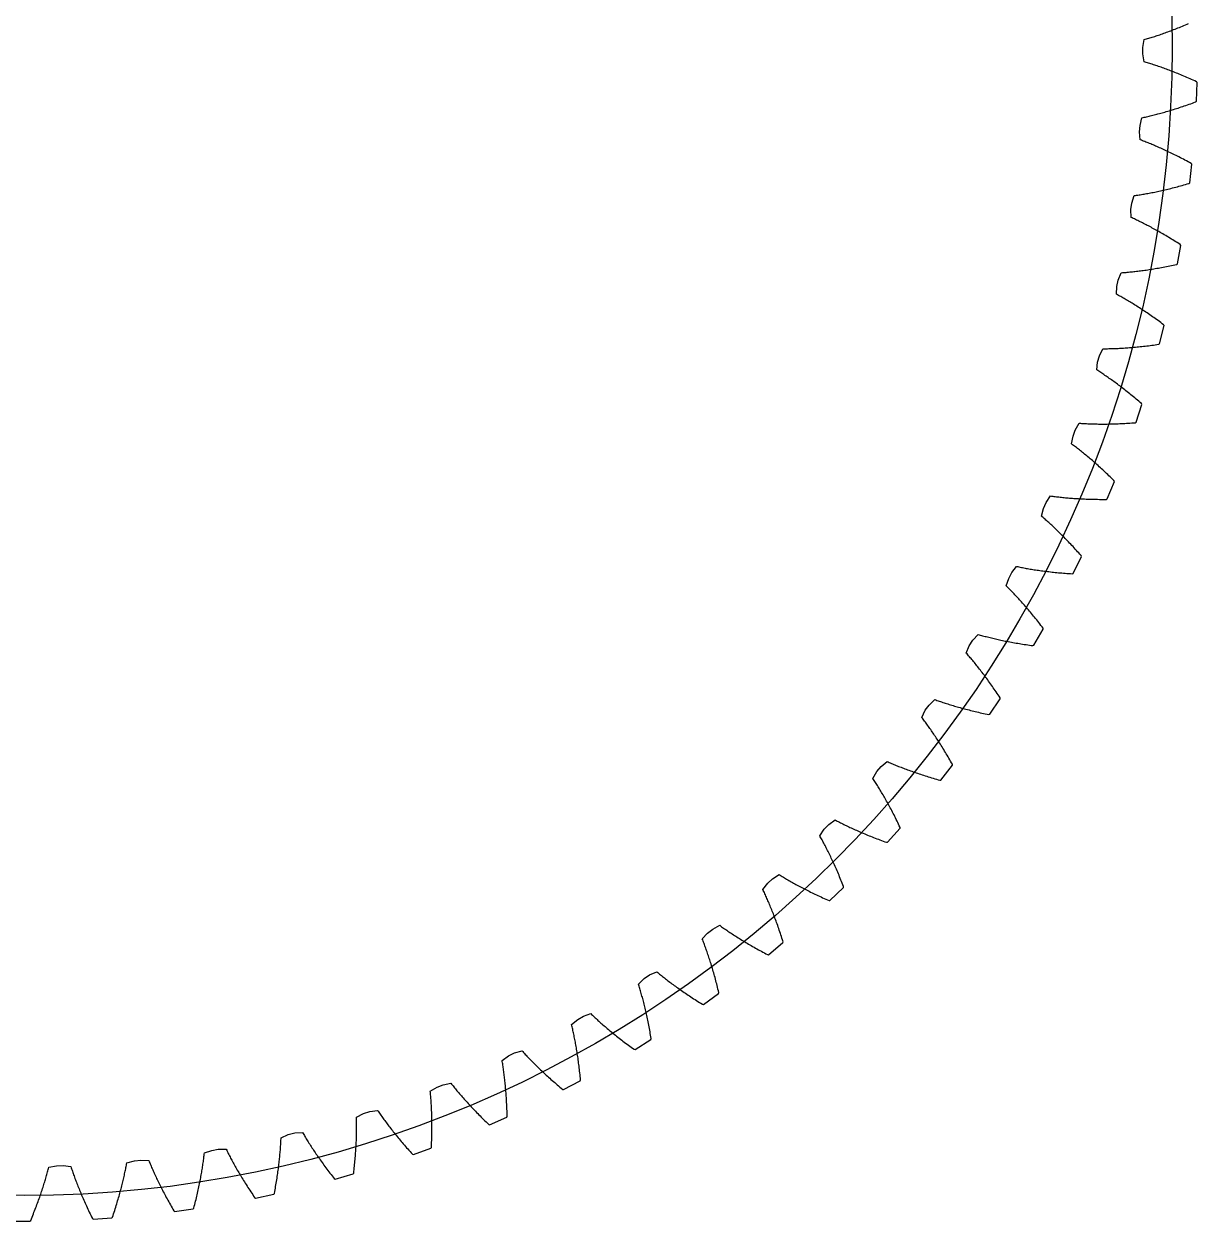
# Model space of a CAD drawing. Extents: x -54 to 54, y 163 to 271.
# Drawn here: x 0 to 54.1, y 162.7 to 217.8 of the extents above; entities that cross this region are included whole.
import ezdxf

# ---------------------------------------------------------------- set-up
doc = ezdxf.new("R2010")
doc.units = 0
doc.layers.get('0').update_dxf_attribs({"linetype": 'CONTINUOUS'})

msp = doc.modelspace()

# ---------------------------------------------------------------- linework, layer by layer
for points in [[(51.564, 216.747), (51.627, 217.105), (51.679, 217.12), (51.731, 217.135), (51.785, 217.151), (51.839, 217.168), (51.894, 217.184), (51.949, 217.201), (52.005, 217.219), (52.062, 217.237), (52.119, 217.256), (52.177, 217.274), (52.236, 217.294), (52.295, 217.314), (52.355, 217.334), (52.415, 217.355), (52.476, 217.376), (52.538, 217.398), (52.6, 217.42), (52.663, 217.443), (52.727, 217.466), (52.791, 217.49), (52.856, 217.514), (52.921, 217.539), (52.987, 217.565), (53.054, 217.59), (53.121, 217.617), (53.189, 217.644), (53.257, 217.671), (53.326, 217.699), (53.396, 217.728), (53.466, 217.757), (53.536, 217.787), (53.608, 217.817), (53.679, 217.848)], [(-0.59, 162.657), (0.275, 162.655), (0.307, 162.686), (0.338, 162.761), (0.369, 162.836), (0.4, 162.911), (0.43, 162.985), (0.459, 163.058), (0.488, 163.131), (0.516, 163.203), (0.544, 163.274), (0.571, 163.345), (0.597, 163.416), (0.623, 163.485), (0.649, 163.555), (0.674, 163.623), (0.698, 163.691), (0.722, 163.758), (0.745, 163.825), (0.768, 163.891), (0.791, 163.957), (0.813, 164.021), (0.834, 164.086), (0.855, 164.149), (0.875, 164.212), (0.895, 164.274), (0.915, 164.336), (0.934, 164.397), (0.952, 164.458), (0.971, 164.517), (0.988, 164.577), (1.006, 164.635), (1.022, 164.693), (1.039, 164.75), (1.055, 164.806), (1.07, 164.862), (1.085, 164.918), (1.1, 164.972), (1.115, 165.026), (1.128, 165.079), (1.142, 165.132), (1.498, 165.204), (1.8, 165.214), (2.16, 165.164), (2.177, 165.113), (2.194, 165.06), (2.212, 165.008), (2.23, 164.954), (2.249, 164.9), (2.268, 164.845), (2.287, 164.79), (2.307, 164.734), (2.328, 164.677), (2.349, 164.62), (2.37, 164.562), (2.392, 164.504), (2.415, 164.445), (2.438, 164.385), (2.461, 164.325), (2.485, 164.264), (2.509, 164.202), (2.534, 164.14), (2.56, 164.077), (2.586, 164.014), (2.612, 163.95), (2.639, 163.886), (2.667, 163.821), (2.695, 163.755), (2.724, 163.689), (2.753, 163.622), (2.783, 163.554), (2.813, 163.487), (2.844, 163.418), (2.876, 163.349), (2.908, 163.279), (2.941, 163.209), (2.974, 163.139), (3.008, 163.067), (3.043, 162.995), (3.078, 162.923), (3.113, 162.85), (3.15, 162.777), (3.184, 162.748), (4.047, 162.806), (4.077, 162.839), (4.103, 162.917), (4.129, 162.994), (4.154, 163.07), (4.179, 163.146), (4.203, 163.221), (4.227, 163.295), (4.25, 163.369), (4.272, 163.443), (4.294, 163.515), (4.316, 163.587), (4.337, 163.659), (4.358, 163.729), (4.378, 163.799), (4.397, 163.869), (4.416, 163.938), (4.435, 164.006), (4.453, 164.073), (4.471, 164.14), (4.488, 164.206), (4.505, 164.272), (4.522, 164.337), (4.538, 164.401), (4.553, 164.465), (4.569, 164.528), (4.583, 164.59), (4.598, 164.651), (4.612, 164.712), (4.625, 164.773), (4.638, 164.832), (4.651, 164.891), (4.663, 164.949), (4.675, 165.007), (4.687, 165.063), (4.698, 165.119), (4.709, 165.175), (4.72, 165.23), (4.73, 165.284), (4.74, 165.337), (5.09, 165.434), (5.39, 165.465), (5.753, 165.44), (5.773, 165.39), (5.794, 165.339), (5.816, 165.288), (5.838, 165.236), (5.86, 165.183), (5.883, 165.13), (5.906, 165.076), (5.93, 165.022), (5.954, 164.966), (5.979, 164.911), (6.005, 164.855), (6.031, 164.798), (6.057, 164.74), (6.084, 164.682), (6.112, 164.624), (6.14, 164.565), (6.169, 164.505), (6.198, 164.445), (6.228, 164.384), (6.258, 164.323), (6.289, 164.261), (6.32, 164.198), (6.353, 164.135), (6.385, 164.072), (6.418, 164.008), (6.452, 163.943), (6.487, 163.878), (6.522, 163.813), (6.558, 163.746), (6.594, 163.68), (6.631, 163.612), (6.668, 163.545), (6.706, 163.477), (6.745, 163.408), (6.785, 163.339), (6.825, 163.269), (6.865, 163.199), (6.907, 163.128), (6.943, 163.102), (7.8, 163.219), (7.828, 163.255), (7.849, 163.334), (7.869, 163.412), (7.889, 163.49), (7.908, 163.568), (7.927, 163.644), (7.945, 163.72), (7.963, 163.796), (7.98, 163.87), (7.997, 163.944), (8.014, 164.018), (8.03, 164.09), (8.045, 164.162), (8.06, 164.234), (8.075, 164.304), (8.089, 164.374), (8.103, 164.444), (8.117, 164.512), (8.13, 164.58), (8.143, 164.648), (8.155, 164.714), (8.167, 164.78), (8.178, 164.845), (8.189, 164.91), (8.2, 164.973), (8.21, 165.037), (8.22, 165.099), (8.23, 165.161), (8.239, 165.222), (8.248, 165.282), (8.257, 165.342), (8.265, 165.401), (8.273, 165.459), (8.281, 165.516), (8.288, 165.573), (8.295, 165.629), (8.302, 165.684), (8.308, 165.739), (8.314, 165.793), (8.657, 165.914), (8.954, 165.966), (9.318, 165.967), (9.342, 165.918), (9.366, 165.869), (9.391, 165.819), (9.417, 165.768), (9.443, 165.717), (9.469, 165.666), (9.496, 165.614), (9.524, 165.561), (9.552, 165.508), (9.581, 165.454), (9.61, 165.4), (9.64, 165.345), (9.67, 165.29), (9.701, 165.234), (9.733, 165.177), (9.765, 165.12), (9.798, 165.063), (9.831, 165.005), (9.865, 164.946), (9.9, 164.887), (9.935, 164.827), (9.971, 164.767), (10.007, 164.707), (10.044, 164.646), (10.082, 164.584), (10.12, 164.522), (10.159, 164.459), (10.198, 164.396), (10.239, 164.333), (10.28, 164.269), (10.321, 164.204), (10.363, 164.139), (10.406, 164.074), (10.45, 164.008), (10.494, 163.942), (10.539, 163.875), (10.584, 163.808), (10.63, 163.74), (10.668, 163.717), (11.515, 163.894), (11.54, 163.931), (11.555, 164.011), (11.57, 164.091), (11.584, 164.17), (11.598, 164.249), (11.612, 164.327), (11.625, 164.404), (11.637, 164.48), (11.649, 164.556), (11.661, 164.631), (11.672, 164.705), (11.683, 164.779), (11.694, 164.852), (11.704, 164.924), (11.714, 164.995), (11.723, 165.066), (11.732, 165.136), (11.741, 165.206), (11.749, 165.274), (11.757, 165.342), (11.765, 165.41), (11.772, 165.476), (11.779, 165.542), (11.785, 165.607), (11.792, 165.672), (11.798, 165.735), (11.803, 165.798), (11.809, 165.86), (11.814, 165.922), (11.818, 165.983), (11.823, 166.043), (11.827, 166.102), (11.831, 166.161), (11.834, 166.219), (11.838, 166.276), (11.841, 166.332), (11.844, 166.388), (11.846, 166.443), (11.848, 166.497), (12.182, 166.642), (12.475, 166.714), (12.838, 166.74), (12.865, 166.693), (12.893, 166.646), (12.921, 166.598), (12.95, 166.549), (12.979, 166.5), (13.009, 166.451), (13.04, 166.401), (13.071, 166.35), (13.103, 166.299), (13.135, 166.247), (13.168, 166.195), (13.202, 166.143), (13.236, 166.089), (13.271, 166.036), (13.306, 165.982), (13.343, 165.927), (13.379, 165.872), (13.417, 165.816), (13.455, 165.76), (13.493, 165.704), (13.532, 165.647), (13.572, 165.589), (13.613, 165.531), (13.654, 165.473), (13.696, 165.414), (13.738, 165.355), (13.782, 165.295), (13.825, 165.235), (13.87, 165.175), (13.915, 165.114), (13.961, 165.052), (14.008, 164.99), (14.055, 164.928), (14.103, 164.866), (14.152, 164.803), (14.201, 164.739), (14.251, 164.675), (14.302, 164.611), (14.341, 164.59), (15.174, 164.826), (15.196, 164.865), (15.206, 164.946), (15.215, 165.027), (15.224, 165.106), (15.232, 165.186), (15.24, 165.264), (15.247, 165.342), (15.255, 165.419), (15.261, 165.495), (15.268, 165.571), (15.274, 165.646), (15.28, 165.72), (15.285, 165.794), (15.29, 165.866), (15.295, 165.939), (15.3, 166.01), (15.304, 166.08), (15.307, 166.15), (15.311, 166.219), (15.314, 166.288), (15.317, 166.355), (15.32, 166.422), (15.322, 166.488), (15.324, 166.554), (15.326, 166.618), (15.327, 166.682), (15.329, 166.746), (15.329, 166.808), (15.33, 166.87), (15.331, 166.931), (15.331, 166.991), (15.331, 167.05), (15.331, 167.109), (15.33, 167.167), (15.329, 167.224), (15.329, 167.281), (15.328, 167.336), (15.326, 167.391), (15.325, 167.446), (15.647, 167.614), (15.935, 167.706), (16.294, 167.758), (16.325, 167.713), (16.356, 167.667), (16.388, 167.621), (16.42, 167.575), (16.453, 167.528), (16.486, 167.481), (16.52, 167.433), (16.555, 167.385), (16.59, 167.336), (16.626, 167.287), (16.662, 167.237), (16.7, 167.187), (16.738, 167.136), (16.776, 167.085), (16.815, 167.034), (16.855, 166.982), (16.895, 166.929), (16.937, 166.876), (16.978, 166.823), (17.021, 166.769), (17.064, 166.715), (17.108, 166.661), (17.152, 166.606), (17.197, 166.55), (17.243, 166.495), (17.29, 166.439), (17.337, 166.382), (17.385, 166.325), (17.434, 166.268), (17.483, 166.21), (17.533, 166.152), (17.584, 166.094), (17.635, 166.035), (17.688, 165.976), (17.741, 165.916), (17.794, 165.856), (17.849, 165.796), (17.904, 165.736), (17.945, 165.717), (18.758, 166.011), (18.778, 166.051), (18.782, 166.133), (18.786, 166.214), (18.789, 166.294), (18.791, 166.374), (18.794, 166.453), (18.796, 166.531), (18.798, 166.608), (18.799, 166.685), (18.801, 166.761), (18.801, 166.836), (18.802, 166.91), (18.802, 166.984), (18.802, 167.057), (18.802, 167.129), (18.801, 167.201), (18.801, 167.271), (18.799, 167.341), (18.798, 167.41), (18.796, 167.479), (18.795, 167.547), (18.792, 167.613), (18.79, 167.68), (18.788, 167.745), (18.785, 167.81), (18.782, 167.874), (18.779, 167.937), (18.775, 167.999), (18.772, 168.061), (18.768, 168.121), (18.764, 168.182), (18.76, 168.241), (18.756, 168.299), (18.751, 168.357), (18.746, 168.414), (18.742, 168.471), (18.737, 168.526), (18.731, 168.581), (18.726, 168.635), (19.036, 168.825), (19.316, 168.937), (19.672, 169.014), (19.705, 168.971), (19.739, 168.928), (19.774, 168.884), (19.81, 168.84), (19.846, 168.796), (19.882, 168.751), (19.919, 168.705), (19.957, 168.66), (19.996, 168.613), (20.035, 168.567), (20.075, 168.52), (20.116, 168.472), (20.157, 168.424), (20.199, 168.376), (20.242, 168.328), (20.285, 168.278), (20.329, 168.229), (20.374, 168.179), (20.419, 168.129), (20.465, 168.078), (20.512, 168.027), (20.56, 167.976), (20.608, 167.924), (20.657, 167.872), (20.706, 167.82), (20.757, 167.767), (20.808, 167.714), (20.86, 167.661), (20.912, 167.607), (20.965, 167.553), (21.019, 167.498), (21.074, 167.444), (21.13, 167.389), (21.186, 167.333), (21.243, 167.278), (21.301, 167.222), (21.359, 167.165), (21.418, 167.109), (21.46, 167.093), (22.252, 167.443), (22.269, 167.484), (22.267, 167.566), (22.265, 167.647), (22.262, 167.728), (22.259, 167.807), (22.256, 167.886), (22.253, 167.964), (22.249, 168.042), (22.245, 168.118), (22.241, 168.194), (22.237, 168.269), (22.232, 168.343), (22.227, 168.417), (22.222, 168.49), (22.217, 168.562), (22.212, 168.633), (22.206, 168.703), (22.2, 168.773), (22.194, 168.842), (22.187, 168.91), (22.181, 168.977), (22.174, 169.044), (22.167, 169.11), (22.16, 169.175), (22.153, 169.239), (22.145, 169.303), (22.138, 169.365), (22.13, 169.427), (22.122, 169.489), (22.114, 169.549), (22.106, 169.609), (22.098, 169.668), (22.089, 169.726), (22.081, 169.783), (22.072, 169.84), (22.063, 169.895), (22.055, 169.95), (22.046, 170.005), (22.037, 170.058), (22.333, 170.269), (22.604, 170.401), (22.954, 170.502), (22.99, 170.462), (23.027, 170.421), (23.065, 170.38), (23.103, 170.339), (23.142, 170.297), (23.182, 170.255), (23.222, 170.212), (23.263, 170.169), (23.305, 170.126), (23.347, 170.082), (23.391, 170.038), (23.434, 169.993), (23.479, 169.948), (23.524, 169.903), (23.57, 169.857), (23.617, 169.812), (23.664, 169.765), (23.712, 169.719), (23.761, 169.672), (23.81, 169.625), (23.861, 169.577), (23.912, 169.529), (23.963, 169.481), (24.016, 169.432), (24.069, 169.383), (24.123, 169.334), (24.177, 169.285), (24.233, 169.235), (24.289, 169.185), (24.346, 169.135), (24.404, 169.085), (24.462, 169.034), (24.521, 168.983), (24.581, 168.931), (24.642, 168.88), (24.703, 168.828), (24.766, 168.776), (24.829, 168.724), (24.872, 168.711), (25.637, 169.115), (25.651, 169.158), (25.643, 169.239), (25.635, 169.32), (25.627, 169.4), (25.619, 169.479), (25.61, 169.558), (25.602, 169.635), (25.593, 169.712), (25.583, 169.788), (25.574, 169.864), (25.564, 169.938), (25.555, 170.012), (25.545, 170.085), (25.535, 170.157), (25.524, 170.229), (25.514, 170.299), (25.503, 170.369), (25.492, 170.438), (25.481, 170.507), (25.47, 170.574), (25.459, 170.641), (25.448, 170.707), (25.436, 170.772), (25.425, 170.837), (25.413, 170.9), (25.401, 170.963), (25.389, 171.025), (25.377, 171.086), (25.365, 171.147), (25.353, 171.207), (25.34, 171.266), (25.328, 171.324), (25.316, 171.381), (25.303, 171.438), (25.291, 171.494), (25.278, 171.549), (25.265, 171.603), (25.253, 171.656), (25.24, 171.709), (25.52, 171.941), (25.782, 172.091), (26.124, 172.216), (26.163, 172.178), (26.202, 172.14), (26.243, 172.102), (26.284, 172.063), (26.326, 172.024), (26.368, 171.985), (26.412, 171.945), (26.456, 171.905), (26.5, 171.865), (26.546, 171.824), (26.592, 171.783), (26.639, 171.742), (26.686, 171.7), (26.734, 171.658), (26.783, 171.616), (26.833, 171.573), (26.884, 171.53), (26.935, 171.487), (26.987, 171.444), (27.039, 171.4), (27.093, 171.356), (27.147, 171.312), (27.202, 171.268), (27.258, 171.223), (27.314, 171.178), (27.371, 171.133), (27.429, 171.087), (27.488, 171.041), (27.548, 170.995), (27.608, 170.949), (27.669, 170.903), (27.731, 170.856), (27.793, 170.81), (27.857, 170.763), (27.921, 170.715), (27.986, 170.668), (28.052, 170.62), (28.118, 170.573), (28.162, 170.563), (28.897, 171.019), (28.908, 171.063), (28.895, 171.144), (28.881, 171.224), (28.868, 171.303), (28.854, 171.381), (28.84, 171.459), (28.826, 171.536), (28.811, 171.612), (28.797, 171.687), (28.782, 171.762), (28.767, 171.836), (28.752, 171.909), (28.737, 171.981), (28.722, 172.052), (28.707, 172.123), (28.692, 172.192), (28.676, 172.261), (28.66, 172.329), (28.645, 172.397), (28.629, 172.463), (28.613, 172.529), (28.597, 172.594), (28.581, 172.658), (28.565, 172.722), (28.549, 172.785), (28.533, 172.846), (28.517, 172.908), (28.5, 172.968), (28.484, 173.027), (28.468, 173.086), (28.451, 173.144), (28.435, 173.201), (28.418, 173.258), (28.402, 173.313), (28.386, 173.368), (28.369, 173.422), (28.353, 173.475), (28.336, 173.528), (28.32, 173.579), (28.584, 173.83), (28.835, 173.998), (29.166, 174.147), (29.208, 174.112), (29.25, 174.077), (29.293, 174.041), (29.337, 174.006), (29.381, 173.97), (29.427, 173.933), (29.473, 173.897), (29.519, 173.86), (29.567, 173.823), (29.615, 173.785), (29.664, 173.748), (29.713, 173.71), (29.763, 173.671), (29.815, 173.633), (29.866, 173.594), (29.919, 173.555), (29.972, 173.516), (30.026, 173.476), (30.081, 173.437), (30.137, 173.397), (30.193, 173.357), (30.25, 173.316), (30.308, 173.276), (30.367, 173.235), (30.426, 173.194), (30.487, 173.153), (30.548, 173.112), (30.609, 173.07), (30.672, 173.029), (30.735, 172.987), (30.799, 172.945), (30.864, 172.903), (30.93, 172.86), (30.997, 172.818), (31.064, 172.775), (31.132, 172.732), (31.201, 172.69), (31.271, 172.647), (31.315, 172.64), (32.016, 173.147), (32.024, 173.191), (32.005, 173.27), (31.986, 173.349), (31.967, 173.427), (31.948, 173.505), (31.929, 173.581), (31.909, 173.657), (31.889, 173.732), (31.87, 173.806), (31.85, 173.879), (31.83, 173.952), (31.81, 174.023), (31.79, 174.094), (31.77, 174.164), (31.75, 174.234), (31.73, 174.302), (31.709, 174.37), (31.689, 174.437), (31.669, 174.503), (31.648, 174.568), (31.628, 174.633), (31.607, 174.697), (31.587, 174.76), (31.567, 174.822), (31.546, 174.883), (31.526, 174.944), (31.505, 175.004), (31.485, 175.063), (31.464, 175.121), (31.444, 175.178), (31.423, 175.235), (31.403, 175.291), (31.383, 175.346), (31.363, 175.4), (31.342, 175.454), (31.322, 175.507), (31.302, 175.559), (31.282, 175.61), (31.262, 175.66), (31.508, 175.928), (31.746, 176.113), (32.067, 176.285), (32.111, 176.253), (32.155, 176.221), (32.201, 176.189), (32.247, 176.156), (32.294, 176.123), (32.341, 176.09), (32.39, 176.057), (32.439, 176.023), (32.489, 175.99), (32.539, 175.956), (32.591, 175.922), (32.643, 175.887), (32.696, 175.852), (32.749, 175.818), (32.804, 175.783), (32.859, 175.747), (32.915, 175.712), (32.972, 175.676), (33.029, 175.641), (33.087, 175.605), (33.146, 175.569), (33.206, 175.532), (33.267, 175.496), (33.328, 175.459), (33.39, 175.423), (33.453, 175.386), (33.517, 175.349), (33.581, 175.312), (33.647, 175.275), (33.713, 175.237), (33.78, 175.2), (33.848, 175.162), (33.916, 175.125), (33.985, 175.087), (34.056, 175.049), (34.126, 175.011), (34.198, 174.973), (34.271, 174.935), (34.315, 174.932), (34.98, 175.486), (34.985, 175.531), (34.96, 175.609), (34.936, 175.686), (34.911, 175.763), (34.887, 175.839), (34.862, 175.914), (34.837, 175.988), (34.812, 176.061), (34.788, 176.134), (34.763, 176.205), (34.738, 176.276), (34.713, 176.346), (34.688, 176.416), (34.663, 176.484), (34.638, 176.552), (34.613, 176.619), (34.588, 176.685), (34.563, 176.75), (34.538, 176.815), (34.513, 176.879), (34.489, 176.942), (34.464, 177.004), (34.439, 177.065), (34.414, 177.126), (34.389, 177.186), (34.365, 177.245), (34.34, 177.303), (34.316, 177.36), (34.291, 177.417), (34.267, 177.473), (34.243, 177.528), (34.218, 177.582), (34.194, 177.636), (34.17, 177.689), (34.147, 177.741), (34.123, 177.792), (34.099, 177.842), (34.076, 177.892), (34.052, 177.941), (34.278, 178.226), (34.503, 178.427), (34.811, 178.62), (34.857, 178.592), (34.904, 178.563), (34.952, 178.534), (35, 178.505), (35.049, 178.475), (35.099, 178.445), (35.149, 178.416), (35.201, 178.385), (35.253, 178.355), (35.306, 178.325), (35.359, 178.294), (35.414, 178.264), (35.469, 178.233), (35.525, 178.202), (35.581, 178.171), (35.639, 178.139), (35.697, 178.108), (35.756, 178.076), (35.816, 178.045), (35.877, 178.013), (35.938, 177.981), (36, 177.949), (36.063, 177.917), (36.127, 177.885), (36.192, 177.853), (36.257, 177.82), (36.323, 177.788), (36.39, 177.755), (36.458, 177.723), (36.526, 177.69), (36.596, 177.657), (36.666, 177.625), (36.737, 177.592), (36.809, 177.559), (36.881, 177.526), (36.955, 177.493), (37.029, 177.461), (37.104, 177.428), (37.149, 177.428), (37.773, 178.027), (37.774, 178.072), (37.745, 178.148), (37.715, 178.223), (37.685, 178.298), (37.655, 178.372), (37.625, 178.445), (37.595, 178.517), (37.566, 178.589), (37.536, 178.659), (37.506, 178.729), (37.476, 178.798), (37.447, 178.866), (37.417, 178.934), (37.387, 179), (37.358, 179.066), (37.328, 179.131), (37.298, 179.195), (37.269, 179.259), (37.24, 179.322), (37.21, 179.383), (37.181, 179.444), (37.152, 179.505), (37.123, 179.564), (37.094, 179.623), (37.065, 179.681), (37.037, 179.738), (37.008, 179.794), (36.98, 179.85), (36.951, 179.905), (36.923, 179.959), (36.895, 180.012), (36.867, 180.065), (36.839, 180.116), (36.812, 180.167), (36.784, 180.218), (36.757, 180.267), (36.73, 180.316), (36.703, 180.364), (36.676, 180.411), (36.882, 180.711), (37.092, 180.927), (37.386, 181.142), (37.434, 181.116), (37.483, 181.091), (37.532, 181.065), (37.582, 181.039), (37.633, 181.013), (37.685, 180.987), (37.738, 180.961), (37.791, 180.934), (37.845, 180.908), (37.9, 180.881), (37.955, 180.855), (38.012, 180.828), (38.069, 180.801), (38.127, 180.774), (38.186, 180.747), (38.245, 180.719), (38.306, 180.692), (38.367, 180.665), (38.429, 180.637), (38.491, 180.61), (38.555, 180.582), (38.619, 180.555), (38.684, 180.527), (38.75, 180.5), (38.817, 180.472), (38.884, 180.444), (38.952, 180.416), (39.021, 180.389), (39.091, 180.361), (39.162, 180.333), (39.233, 180.305), (39.306, 180.278), (39.379, 180.25), (39.453, 180.222), (39.527, 180.195), (39.603, 180.167), (39.679, 180.139), (39.756, 180.112), (39.801, 180.115), (40.382, 180.756), (40.38, 180.801), (40.345, 180.875), (40.31, 180.948), (40.275, 181.02), (40.24, 181.092), (40.205, 181.163), (40.171, 181.233), (40.136, 181.302), (40.101, 181.37), (40.067, 181.438), (40.032, 181.505), (39.998, 181.571), (39.963, 181.636), (39.929, 181.7), (39.895, 181.764), (39.861, 181.827), (39.827, 181.889), (39.793, 181.95), (39.76, 182.01), (39.726, 182.07), (39.693, 182.129), (39.659, 182.187), (39.626, 182.244), (39.593, 182.301), (39.561, 182.357), (39.528, 182.412), (39.496, 182.466), (39.463, 182.519), (39.431, 182.572), (39.399, 182.624), (39.368, 182.675), (39.336, 182.726), (39.305, 182.775), (39.274, 182.824), (39.243, 182.873), (39.212, 182.92), (39.182, 182.967), (39.151, 183.013), (39.121, 183.058), (39.306, 183.371), (39.501, 183.602), (39.779, 183.836), (39.828, 183.814), (39.878, 183.792), (39.93, 183.77), (39.981, 183.748), (40.034, 183.725), (40.088, 183.703), (40.142, 183.68), (40.197, 183.658), (40.253, 183.635), (40.309, 183.612), (40.367, 183.59), (40.425, 183.567), (40.484, 183.544), (40.543, 183.521), (40.604, 183.498), (40.665, 183.475), (40.727, 183.452), (40.79, 183.429), (40.854, 183.406), (40.918, 183.383), (40.983, 183.36), (41.049, 183.337), (41.116, 183.314), (41.184, 183.291), (41.252, 183.268), (41.322, 183.245), (41.392, 183.222), (41.462, 183.199), (41.534, 183.176), (41.606, 183.154), (41.68, 183.131), (41.754, 183.108), (41.829, 183.086), (41.904, 183.063), (41.981, 183.041), (42.058, 183.019), (42.136, 182.996), (42.215, 182.974), (42.259, 182.98), (42.794, 183.66), (42.789, 183.705), (42.749, 183.776), (42.709, 183.847), (42.669, 183.917), (42.629, 183.986), (42.59, 184.054), (42.55, 184.121), (42.511, 184.188), (42.471, 184.254), (42.432, 184.319), (42.393, 184.383), (42.354, 184.446), (42.315, 184.509), (42.277, 184.571), (42.238, 184.632), (42.2, 184.692), (42.162, 184.752), (42.124, 184.811), (42.086, 184.869), (42.048, 184.926), (42.011, 184.982), (41.974, 185.038), (41.937, 185.093), (41.9, 185.147), (41.863, 185.2), (41.827, 185.253), (41.791, 185.305), (41.755, 185.356), (41.719, 185.406), (41.684, 185.456), (41.648, 185.504), (41.613, 185.553), (41.579, 185.6), (41.544, 185.647), (41.51, 185.692), (41.476, 185.738), (41.443, 185.782), (41.409, 185.826), (41.376, 185.869), (41.538, 186.194), (41.716, 186.438), (41.977, 186.691), (42.028, 186.673), (42.08, 186.654), (42.133, 186.636), (42.186, 186.617), (42.24, 186.598), (42.295, 186.58), (42.351, 186.561), (42.407, 186.542), (42.464, 186.524), (42.522, 186.505), (42.581, 186.486), (42.641, 186.467), (42.701, 186.449), (42.762, 186.43), (42.824, 186.411), (42.887, 186.393), (42.95, 186.374), (43.015, 186.356), (43.08, 186.337), (43.146, 186.319), (43.213, 186.3), (43.28, 186.282), (43.348, 186.263), (43.417, 186.245), (43.487, 186.227), (43.558, 186.209), (43.629, 186.191), (43.702, 186.173), (43.775, 186.155), (43.848, 186.138), (43.923, 186.12), (43.999, 186.103), (44.075, 186.086), (44.152, 186.068), (44.23, 186.051), (44.308, 186.035), (44.388, 186.018), (44.468, 186.001), (44.512, 186.01), (44.998, 186.726), (44.99, 186.77), (44.945, 186.839), (44.9, 186.906), (44.855, 186.973), (44.811, 187.039), (44.766, 187.105), (44.722, 187.169), (44.678, 187.233), (44.634, 187.296), (44.591, 187.358), (44.547, 187.419), (44.504, 187.48), (44.461, 187.539), (44.418, 187.598), (44.375, 187.657), (44.333, 187.714), (44.291, 187.771), (44.249, 187.827), (44.207, 187.882), (44.166, 187.936), (44.124, 187.99), (44.083, 188.043), (44.042, 188.095), (44.002, 188.147), (43.962, 188.197), (43.922, 188.247), (43.882, 188.296), (43.843, 188.345), (43.804, 188.393), (43.765, 188.44), (43.726, 188.486), (43.688, 188.531), (43.65, 188.576), (43.613, 188.62), (43.575, 188.664), (43.538, 188.706), (43.502, 188.748), (43.465, 188.79), (43.429, 188.83), (43.568, 189.166), (43.729, 189.422), (43.972, 189.693), (44.024, 189.678), (44.077, 189.663), (44.13, 189.648), (44.185, 189.633), (44.24, 189.618), (44.296, 189.604), (44.353, 189.589), (44.411, 189.574), (44.469, 189.559), (44.528, 189.545), (44.588, 189.53), (44.649, 189.516), (44.711, 189.501), (44.773, 189.487), (44.836, 189.473), (44.9, 189.458), (44.965, 189.444), (45.03, 189.43), (45.096, 189.416), (45.163, 189.402), (45.231, 189.389), (45.3, 189.375), (45.369, 189.362), (45.439, 189.348), (45.51, 189.335), (45.582, 189.322), (45.655, 189.309), (45.728, 189.296), (45.802, 189.284), (45.877, 189.271), (45.953, 189.259), (46.029, 189.247), (46.106, 189.235), (46.184, 189.223), (46.263, 189.211), (46.343, 189.2), (46.423, 189.189), (46.504, 189.178), (46.547, 189.19), (46.982, 189.938), (46.971, 189.982), (46.922, 190.047), (46.872, 190.111), (46.823, 190.175), (46.774, 190.238), (46.725, 190.3), (46.677, 190.361), (46.628, 190.421), (46.58, 190.481), (46.532, 190.54), (46.485, 190.598), (46.437, 190.655), (46.39, 190.712), (46.343, 190.768), (46.297, 190.823), (46.25, 190.877), (46.204, 190.931), (46.158, 190.984), (46.113, 191.036), (46.068, 191.087), (46.023, 191.138), (45.978, 191.188), (45.934, 191.237), (45.89, 191.286), (45.846, 191.333), (45.803, 191.38), (45.76, 191.427), (45.717, 191.472), (45.675, 191.517), (45.633, 191.561), (45.591, 191.605), (45.55, 191.648), (45.509, 191.69), (45.468, 191.731), (45.428, 191.772), (45.388, 191.812), (45.349, 191.851), (45.31, 191.89), (45.271, 191.928), (45.386, 192.273), (45.529, 192.539), (45.752, 192.826), (45.805, 192.815), (45.859, 192.803), (45.913, 192.792), (45.969, 192.781), (46.025, 192.771), (46.082, 192.76), (46.14, 192.749), (46.198, 192.738), (46.257, 192.728), (46.317, 192.717), (46.378, 192.707), (46.44, 192.697), (46.502, 192.686), (46.565, 192.676), (46.629, 192.667), (46.694, 192.657), (46.76, 192.647), (46.826, 192.638), (46.893, 192.629), (46.961, 192.619), (47.029, 192.61), (47.099, 192.602), (47.169, 192.593), (47.24, 192.585), (47.312, 192.576), (47.384, 192.568), (47.457, 192.56), (47.531, 192.553), (47.606, 192.545), (47.682, 192.538), (47.758, 192.531), (47.835, 192.524), (47.913, 192.518), (47.992, 192.512), (48.071, 192.506), (48.151, 192.5), (48.232, 192.494), (48.314, 192.489), (48.356, 192.504), (48.738, 193.281), (48.724, 193.324), (48.67, 193.385), (48.616, 193.446), (48.563, 193.506), (48.509, 193.565), (48.456, 193.623), (48.403, 193.681), (48.351, 193.738), (48.299, 193.794), (48.247, 193.85), (48.195, 193.904), (48.144, 193.958), (48.093, 194.011), (48.042, 194.064), (47.992, 194.116), (47.942, 194.167), (47.892, 194.217), (47.843, 194.266), (47.794, 194.315), (47.745, 194.363), (47.697, 194.411), (47.649, 194.457), (47.601, 194.503), (47.554, 194.549), (47.507, 194.593), (47.461, 194.637), (47.415, 194.68), (47.369, 194.723), (47.323, 194.765), (47.278, 194.806), (47.234, 194.846), (47.19, 194.886), (47.146, 194.925), (47.103, 194.964), (47.06, 195.002), (47.017, 195.039), (46.975, 195.075), (46.933, 195.111), (46.892, 195.146), (46.983, 195.498), (47.106, 195.774), (47.309, 196.076), (47.363, 196.068), (47.417, 196.061), (47.472, 196.054), (47.528, 196.046), (47.585, 196.039), (47.643, 196.033), (47.701, 196.026), (47.76, 196.019), (47.82, 196.013), (47.881, 196.007), (47.942, 196.001), (48.004, 195.995), (48.067, 195.989), (48.131, 195.983), (48.195, 195.978), (48.261, 195.973), (48.327, 195.968), (48.394, 195.963), (48.461, 195.958), (48.529, 195.954), (48.598, 195.95), (48.668, 195.946), (48.739, 195.942), (48.81, 195.939), (48.882, 195.936), (48.955, 195.933), (49.029, 195.93), (49.103, 195.927), (49.178, 195.925), (49.254, 195.923), (49.331, 195.922), (49.408, 195.92), (49.486, 195.919), (49.565, 195.918), (49.645, 195.918), (49.725, 195.918), (49.807, 195.918), (49.889, 195.918), (49.929, 195.937), (50.256, 196.738), (50.239, 196.779), (50.181, 196.837), (50.123, 196.894), (50.065, 196.95), (50.008, 197.005), (49.951, 197.06), (49.895, 197.114), (49.838, 197.167), (49.782, 197.219), (49.727, 197.271), (49.671, 197.322), (49.616, 197.372), (49.562, 197.422), (49.508, 197.47), (49.454, 197.518), (49.4, 197.566), (49.347, 197.612), (49.295, 197.658), (49.242, 197.704), (49.19, 197.748), (49.139, 197.792), (49.088, 197.836), (49.037, 197.878), (48.987, 197.92), (48.937, 197.961), (48.887, 198.002), (48.838, 198.042), (48.79, 198.081), (48.742, 198.119), (48.694, 198.157), (48.647, 198.194), (48.6, 198.231), (48.553, 198.267), (48.507, 198.302), (48.462, 198.337), (48.417, 198.371), (48.372, 198.405), (48.328, 198.437), (48.284, 198.47), (48.351, 198.827), (48.455, 199.111), (48.636, 199.426), (48.69, 199.422), (48.745, 199.419), (48.8, 199.415), (48.857, 199.412), (48.914, 199.409), (48.972, 199.406), (49.03, 199.404), (49.09, 199.401), (49.15, 199.399), (49.211, 199.397), (49.273, 199.395), (49.335, 199.394), (49.398, 199.392), (49.462, 199.391), (49.527, 199.39), (49.592, 199.39), (49.658, 199.389), (49.725, 199.389), (49.793, 199.389), (49.862, 199.39), (49.931, 199.39), (50.001, 199.391), (50.071, 199.393), (50.143, 199.394), (50.215, 199.396), (50.288, 199.398), (50.361, 199.401), (50.436, 199.403), (50.511, 199.406), (50.587, 199.41), (50.663, 199.413), (50.741, 199.417), (50.819, 199.422), (50.898, 199.427), (50.977, 199.432), (51.057, 199.437), (51.138, 199.443), (51.22, 199.449), (51.259, 199.47), (51.529, 200.292), (51.51, 200.332), (51.448, 200.386), (51.386, 200.438), (51.324, 200.49), (51.263, 200.542), (51.203, 200.592), (51.143, 200.642), (51.083, 200.691), (51.023, 200.739), (50.964, 200.787), (50.905, 200.834), (50.847, 200.88), (50.789, 200.926), (50.732, 200.971), (50.675, 201.015), (50.618, 201.058), (50.562, 201.101), (50.506, 201.144), (50.451, 201.185), (50.396, 201.226), (50.341, 201.266), (50.287, 201.306), (50.234, 201.345), (50.181, 201.383), (50.128, 201.421), (50.076, 201.458), (50.024, 201.494), (49.973, 201.53), (49.922, 201.565), (49.872, 201.599), (49.822, 201.633), (49.773, 201.666), (49.724, 201.699), (49.676, 201.731), (49.628, 201.762), (49.581, 201.793), (49.534, 201.824), (49.488, 201.853), (49.442, 201.882), (49.483, 202.244), (49.567, 202.534), (49.725, 202.861), (49.78, 202.861), (49.835, 202.861), (49.89, 202.862), (49.947, 202.862), (50.004, 202.863), (50.062, 202.865), (50.121, 202.866), (50.18, 202.868), (50.24, 202.87), (50.301, 202.872), (50.363, 202.875), (50.425, 202.877), (50.488, 202.88), (50.552, 202.884), (50.617, 202.887), (50.682, 202.891), (50.748, 202.896), (50.815, 202.9), (50.883, 202.905), (50.951, 202.91), (51.02, 202.916), (51.09, 202.922), (51.16, 202.928), (51.231, 202.934), (51.303, 202.941), (51.376, 202.948), (51.449, 202.956), (51.523, 202.964), (51.598, 202.972), (51.673, 202.981), (51.749, 202.99), (51.826, 202.999), (51.903, 203.009), (51.982, 203.019), (52.061, 203.03), (52.14, 203.041), (52.221, 203.052), (52.302, 203.064), (52.34, 203.088), (52.551, 203.927), (52.529, 203.966), (52.464, 204.014), (52.398, 204.063), (52.333, 204.11), (52.269, 204.157), (52.205, 204.203), (52.141, 204.249), (52.078, 204.293), (52.015, 204.337), (51.953, 204.381), (51.891, 204.424), (51.83, 204.466), (51.769, 204.507), (51.709, 204.548), (51.649, 204.588), (51.589, 204.628), (51.53, 204.666), (51.471, 204.705), (51.413, 204.742), (51.356, 204.779), (51.299, 204.816), (51.242, 204.851), (51.186, 204.886), (51.13, 204.921), (51.075, 204.955), (51.02, 204.988), (50.966, 205.021), (50.913, 205.053), (50.86, 205.084), (50.807, 205.115), (50.755, 205.145), (50.704, 205.175), (50.653, 205.204), (50.602, 205.233), (50.552, 205.261), (50.503, 205.288), (50.454, 205.315), (50.406, 205.342), (50.358, 205.367), (50.374, 205.731), (50.438, 206.026), (50.573, 206.363), (50.627, 206.367), (50.682, 206.371), (50.737, 206.376), (50.794, 206.38), (50.851, 206.385), (50.908, 206.391), (50.967, 206.396), (51.026, 206.402), (51.086, 206.408), (51.147, 206.415), (51.208, 206.422), (51.27, 206.429), (51.333, 206.436), (51.396, 206.444), (51.46, 206.452), (51.525, 206.461), (51.591, 206.469), (51.657, 206.479), (51.724, 206.488), (51.792, 206.498), (51.86, 206.508), (51.929, 206.519), (51.999, 206.53), (52.07, 206.542), (52.141, 206.553), (52.213, 206.566), (52.286, 206.578), (52.359, 206.591), (52.433, 206.605), (52.507, 206.619), (52.583, 206.633), (52.659, 206.648), (52.735, 206.663), (52.813, 206.679), (52.891, 206.695), (52.969, 206.711), (53.049, 206.728), (53.129, 206.746), (53.165, 206.772), (53.318, 207.624), (53.293, 207.661), (53.224, 207.705), (53.155, 207.749), (53.087, 207.792), (53.02, 207.834), (52.953, 207.875), (52.886, 207.916), (52.82, 207.957), (52.754, 207.996), (52.689, 208.035), (52.625, 208.073), (52.56, 208.111), (52.497, 208.148), (52.434, 208.185), (52.371, 208.221), (52.309, 208.256), (52.247, 208.29), (52.186, 208.324), (52.126, 208.358), (52.065, 208.391), (52.006, 208.423), (51.947, 208.455), (51.889, 208.486), (51.831, 208.516), (51.773, 208.546), (51.716, 208.576), (51.66, 208.604), (51.604, 208.633), (51.549, 208.66), (51.495, 208.687), (51.441, 208.714), (51.387, 208.74), (51.334, 208.766), (51.282, 208.791), (51.23, 208.815), (51.179, 208.839), (51.129, 208.863), (51.079, 208.886), (51.029, 208.908), (51.02, 209.271), (51.063, 209.57), (51.174, 209.916), (51.228, 209.924), (51.282, 209.932), (51.337, 209.94), (51.393, 209.949), (51.45, 209.958), (51.507, 209.967), (51.565, 209.977), (51.623, 209.987), (51.683, 209.997), (51.743, 210.008), (51.803, 210.019), (51.865, 210.03), (51.927, 210.042), (51.99, 210.054), (52.053, 210.067), (52.117, 210.08), (52.182, 210.093), (52.248, 210.107), (52.314, 210.121), (52.381, 210.136), (52.448, 210.151), (52.516, 210.166), (52.585, 210.182), (52.655, 210.199), (52.725, 210.215), (52.796, 210.233), (52.867, 210.25), (52.94, 210.268), (53.012, 210.287), (53.086, 210.306), (53.16, 210.326), (53.235, 210.346), (53.31, 210.366), (53.386, 210.387), (53.463, 210.409), (53.54, 210.431), (53.618, 210.453), (53.697, 210.476), (53.731, 210.505), (53.824, 211.365), (53.797, 211.401), (53.725, 211.44), (53.654, 211.479), (53.583, 211.517), (53.512, 211.554), (53.443, 211.591), (53.373, 211.627), (53.305, 211.662), (53.236, 211.697), (53.169, 211.732), (53.101, 211.766), (53.035, 211.799), (52.969, 211.831), (52.903, 211.863), (52.838, 211.895), (52.774, 211.925), (52.71, 211.956), (52.646, 211.985), (52.584, 212.014), (52.521, 212.043), (52.46, 212.071), (52.399, 212.098), (52.338, 212.125), (52.278, 212.152), (52.219, 212.178), (52.16, 212.203), (52.102, 212.228), (52.045, 212.252), (51.988, 212.276), (51.931, 212.299), (51.876, 212.322), (51.821, 212.344), (51.766, 212.366), (51.712, 212.387), (51.659, 212.408), (51.606, 212.428), (51.554, 212.448), (51.503, 212.468), (51.452, 212.487), (51.417, 212.849), (51.439, 213.15), (51.526, 213.503), (51.579, 213.514), (51.633, 213.526), (51.687, 213.538), (51.742, 213.55), (51.798, 213.563), (51.854, 213.577), (51.911, 213.59), (51.969, 213.604), (52.028, 213.619), (52.087, 213.634), (52.147, 213.649), (52.207, 213.665), (52.268, 213.681), (52.33, 213.697), (52.392, 213.714), (52.455, 213.732), (52.519, 213.749), (52.584, 213.768), (52.649, 213.787), (52.714, 213.806), (52.781, 213.826), (52.848, 213.846), (52.915, 213.866), (52.983, 213.888), (53.052, 213.909), (53.122, 213.931), (53.192, 213.954), (53.263, 213.977), (53.334, 214.001), (53.406, 214.025), (53.478, 214.05), (53.552, 214.075), (53.625, 214.101), (53.7, 214.127), (53.775, 214.154), (53.851, 214.181), (53.927, 214.209), (54.004, 214.237), (54.036, 214.268), (54.069, 215.133), (54.039, 215.166), (53.964, 215.2), (53.89, 215.234), (53.817, 215.267), (53.744, 215.299), (53.672, 215.331), (53.6, 215.363), (53.529, 215.393), (53.459, 215.423), (53.389, 215.453), (53.32, 215.482), (53.251, 215.51), (53.183, 215.538), (53.115, 215.565), (53.048, 215.592), (52.981, 215.618), (52.916, 215.644), (52.85, 215.669), (52.786, 215.694), (52.722, 215.718), (52.658, 215.742), (52.595, 215.765), (52.533, 215.788), (52.472, 215.81), (52.411, 215.831), (52.35, 215.853), (52.291, 215.873), (52.231, 215.894), (52.173, 215.913), (52.115, 215.933), (52.058, 215.951), (52.001, 215.97), (51.945, 215.988), (51.89, 216.005), (51.836, 216.022), (51.782, 216.039), (51.728, 216.055), (51.676, 216.071), (51.624, 216.086), (51.563, 216.445), (51.564, 216.747)]]:
    msp.add_lwpolyline(points)
at = {"color": 1}
msp.add_lwpolyline([(52.917, 216.747), (52.917, 216.747)], dxfattribs=at)
at = {"linetype": 'Continuous'}
msp.add_circle((0, 216.747), 52.917, dxfattribs=at)

doc.saveas('drawing.dxf')
